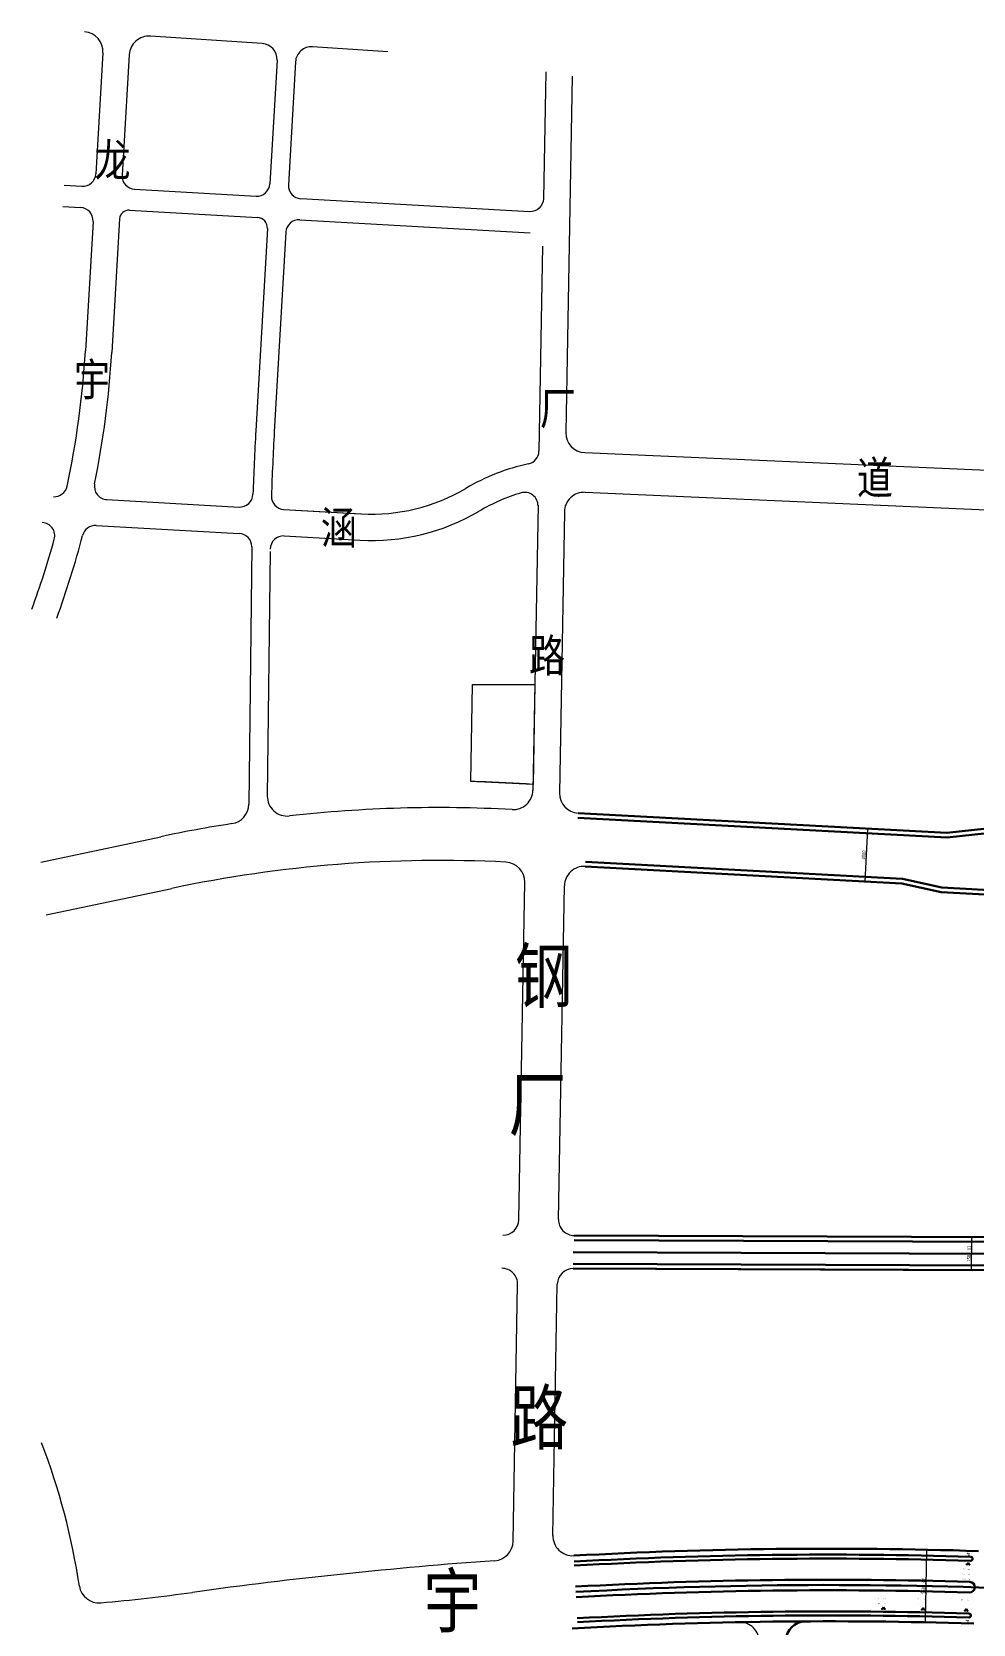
# Model space of a CAD drawing. Extents: x 0 to 531375, y 0 to 4335249.
# Drawn here: x 497319 to 498032, y 4327838 to 4329044 of the extents above; entities that cross this region are included whole.
import ezdxf

# ---------------------------------------------------------------- set-up
doc = ezdxf.new("R2010")
doc.units = 0
doc.header["$PDMODE"] = 1
doc.linetypes.add('DASHED', pattern=[19.05, 12.7, -6.35])
doc.linetypes.add('DASHED2', pattern=[9.525, 6.35, -3.175])
doc.layers.get('0').update_dxf_attribs({"lineweight": 15})
doc.layers.get('Defpoints').update_dxf_attribs({"color": 8, "lineweight": 15})
for name, color, linetype, lineweight in [('_平面辅助线', 7, 'Continuous', 15), ('PP-COM', 7, 'Continuous', 15), ('T', 7, 'DASHED2', 15), ('ZHILUBX', 7, 'Continuous', 15), ('ZHUCIBX', 7, 'Continuous', 15), ('标线-z', 7, 'Continuous', 15), ('路名', 7, 'Continuous', 15), ('路网', 7, 'Continuous', 15), ('道路中线_K', 7, 'Continuous', 15), ('道路偏置线', 3, 'Continuous', 30)]:
    doc.layers.add(name, color=color, linetype=linetype, lineweight=lineweight)
doc.layers.get('标线-z').off()
doc.styles.get("Standard").update_dxf_attribs({"font": '', "width": 0.7})
doc.styles.get('Standard').set_extended_font_data('仿宋_GB2312')
doc.dimstyles.new('ISO-25', dxfattribs={"dimscale": 0, "dimtxt": 3, "dimasz": 1.5, "dimexe": 1.25, "dimexo": 0.625, "dimtad": 1, "dimlfac": 100, "dimdsep": 46, "dimtxsty": 'Standard', "dimblk": 'ARCHTICK', "dimcen": 2.5, "dimclrd": 256, "dimclrt": 256, "dimadec": 0, "dimazin": 0, "dimtfac": 1, "dimtmove": 0, "dimatfit": 3, "dimfxl": 3.5, "dimfxlon": 1, "dimlwd": -1, "dimlwe": -1, "dimarcsym": 0})

# ---------------------------------------------------------------- blocks, each defined once
blk = doc.blocks.new('_ArchTick')
at = {"color": 0, "linetype": 'ByBlock', "const_width": 0.15}
blk.add_lwpolyline([(-0.5, -0.5), (0.5, 0.5)], dxfattribs=at)
blk = doc.blocks.new('*D25')
at = {"layer": '_平面辅助线', "color": 0}
for p, q in [((498030, 4328130.9), (498029.4, 4328130.9)), ((498030, 4328105.9), (498029.3, 4328105.9))]:
    blk.add_line(p, q, dxfattribs=at)
at = {"layer": '_平面辅助线'}
blk.add_line((498030.6, 4328105.9), (498030.7, 4328130.9), dxfattribs=at)
at = {"layer": 'Defpoints', "color": 0}
for p in [(498030.7, 4328130.9), (498030.7, 4328130.9), (498030.6, 4328105.9)]:
    blk.add_point(p, dxfattribs=at)
at = {"layer": '_平面辅助线', "xscale": 1.5, "yscale": 1.5, "zscale": 1.5}
for p, rotation in [((498030.7, 4328130.9), 89.86295893009864), ((498030.6, 4328105.9), 269.8629589300986)]:
    blk.add_blockref('_ArchTick', p, dxfattribs=dict(at, rotation=rotation))
at = {"layer": '_平面辅助线', "insert": (498028.6, 4328118.4), "char_height": 3, "attachment_point": 5, "rotation": 89.863}
blk.add_mtext('2500.01', dxfattribs=at)
blk = doc.blocks.new('*D26')
at = {"layer": '_平面辅助线', "color": 0}
for p, q in [((497996.8, 4327894.3), (497995.6, 4327894.3)), ((497995.7, 4327839.3), (497994.4, 4327839.3))]:
    blk.add_line(p, q, dxfattribs=at)
at = {"layer": '_平面辅助线'}
blk.add_line((497995.7, 4327839.3), (497996.8, 4327894.3), dxfattribs=at)
at = {"layer": 'Defpoints', "color": 0}
for p in [(497996.8, 4327894.3), (497996.8, 4327894.3), (497995.7, 4327839.3)]:
    blk.add_point(p, dxfattribs=at)
at = {"layer": '_平面辅助线', "xscale": 1.5, "yscale": 1.5, "zscale": 1.5}
for p, rotation in [((497996.8, 4327894.3), 88.79260198440149), ((497995.7, 4327839.3), 268.7926019844015)]:
    blk.add_blockref('_ArchTick', p, dxfattribs=dict(at, rotation=rotation))
at = {"layer": '_平面辅助线', "insert": (497994.2, 4327866.9), "char_height": 3, "attachment_point": 5, "rotation": 88.7926}
blk.add_mtext('5500.01', dxfattribs=at)
blk = doc.blocks.new('A$C7CA21273')
blk.add_hatch(color=256).paths.add_polyline_path([(30.1, 2.4), (18.1, 4.7), (18.1, 3.2), (0.1, 3.2), (0.1, 1.7), (18.1, 1.7), (18.1, 0.2)])
at = {"layer": '道路中线_K', "color": 0, "linetype": 'ByBlock', "const_width": 0.25}
blk.add_lwpolyline([(18.1, 1.7), (18.1, 0.2), (30.1, 2.4), (18.1, 4.7), (18.1, 3.2), (0.1, 3.2), (0.1, 1.7)], close=True, dxfattribs=at)
blk = doc.blocks.new('A$C03D12931')
at = {"layer": 'PP-COM'}
h = blk.add_hatch(color=255, dxfattribs=at)
edge = h.paths.add_edge_path()
edge.add_line((-0.8, 0.5), (-0.8, 0.7))
edge.add_line((-0.8, 0.7), (-1, 0.6))
edge.add_line((-1, 0.6), (-1.2, 0.6))
edge.add_line((-1.2, 0.6), (-1.4, 0.5))
edge.add_line((-1.4, 0.5), (-1.5, 0.6))
edge.add_ellipse((-1.5, 0.6), major_axis=(-0.0365, -0.007), ratio=1, start_angle=243.045, end_angle=380.1522)
edge.add_line((-1.6, 0.6), (-1.2, 0))
edge.add_line((-1.2, 0), (-1.2, 0))
edge.add_line((-1.2, 0), (-1.3, 0.4))
edge.add_line((-1.3, 0.4), (-1.1, 0.4))
edge.add_line((-1.1, 0.4), (-1, 0.4))
edge.add_line((-1, 0.4), (0.1, -1.3))
edge.add_line((0.1, -1.3), (0.1, -1.3))
edge.add_spline(control_points=[(0.1, -1.3), (0, -1.4), (0, -1.5), (-0.1, -1.7)], knot_values=[0, 0, 0, 0, 0.949803, 0.949803, 0.949803, 0.949803], degree=3, periodic=0)
edge.add_line((-0.1, -1.7), (-0.4, -1.4))
edge.add_ellipse((-0.4, -1.6), major_axis=(-0.106, -0.02), ratio=1, start_angle=253.5566, end_angle=375.3872)
edge.add_line((-0.5, -1.6), (0, -2))
edge.add_ellipse((0, -1.9), major_axis=(0.007, -0.0365), ratio=1, start_angle=-49.6998, end_angle=65.3968)
edge.add_line((0, -1.9), (0.1, -1.7))
edge.add_spline(control_points=[(0.1, -1.7), (0.1, -1.7), (0.2, -1.6), (0.2, -1.5), (0.2, -1.5), (0.3, -1.4), (0.3, -1.4), (0.4, -1.4), (0.4, -1.4), (0.5, -1.3), (0.6, -1.3), (0.8, -1.2), (0.9, -1.2), (1, -1.2), (1.1, -1.2), (1.1, -1.2)], knot_values=[0, 0, 0, 0, 0.472629, 0.472629, 1.015464, 1.015464, 1.324452, 1.324452, 1.633441, 1.633441, 2.514542, 2.514542, 3.395644, 3.395644, 3.871237, 3.871237, 3.871237, 3.871237], degree=3, periodic=0)
edge.add_line((1.1, -1.2), (1.1, -1))
edge.add_spline(control_points=[(1.1, -1), (1, -1), (0.8, -1), (0.6, -1.1)], knot_values=[2.402636, 2.402636, 2.402636, 2.402636, 3.877965, 3.877965, 3.877965, 3.877965], degree=3, periodic=0)
edge.add_line((0.6, -1.1), (0.4, -1.1))
edge.add_spline(control_points=[(0.4, -1.1), (0.4, -1.2), (0.3, -1.2), (0.3, -1.2)], knot_values=[1.467067, 1.467067, 1.467067, 1.467067, 1.885783, 1.885783, 1.885783, 1.885783], degree=3, periodic=0)
edge.add_line((0.3, -1.2), (-0.8, 0.5))
h = blk.add_hatch(color=255, dxfattribs=at)
edge = h.paths.add_edge_path()
edge.add_line((0.4, -1.1), (0.6, -1.1))
edge.add_line((0.6, -1.1), (0.6, 0.6))
edge.add_ellipse((0.5, 1), major_axis=(-0.376, -0.072), ratio=1, start_angle=92.2559, end_angle=204.9961)
edge.add_line((0.8, 1.2), (0.9, 1.3))
edge.add_line((0.9, 1.3), (0.9, 1.4))
edge.add_line((0.9, 1.4), (0.8, 1.3))
edge.add_ellipse((0.5, 1), major_axis=(-0.376, -0.072), ratio=1, start_angle=222.7551, end_angle=275.0085)
edge.add_line((0.4, 1.3), (0.3, 1.5))
edge.add_ellipse((-0.1, 2.2), major_axis=(-0.811, -0.155), ratio=1, start_angle=113.8106, end_angle=404.0184)
edge.add_line((-0.6, 1.5), (-1, 0.6))
edge.add_line((-1, 0.6), (-0.8, 0.7))
edge.add_line((-0.8, 0.7), (-0.5, 1.4))
edge.add_ellipse((-0.1, 2.2), major_axis=(-0.811, -0.155), ratio=1, start_angle=55.9563, end_angle=100.8802)
edge.add_line((0.2, 1.4), (0.3, 1.2))
edge.add_ellipse((0.5, 1), major_axis=(-0.376, -0.072), ratio=1, start_angle=303.1553, end_angle=354.9777)
edge.add_line((0.1, 0.9), (-0.8, 0.7))
edge.add_line((-0.8, 0.7), (-0.8, 0.5))
edge.add_line((-0.8, 0.5), (0.2, 0.7))
edge.add_ellipse((0.5, 1), major_axis=(0.072, -0.376), ratio=1, start_angle=-66.6903, end_angle=-56.7863)
edge.add_line((0.2, 0.7), (0.1, 0.6))
edge.add_line((0.1, 0.6), (0.2, 0.5))
edge.add_line((0.2, 0.5), (0.3, 0.6))
edge.add_ellipse((0.5, 1), major_axis=(-0.376, -0.072), ratio=1, start_angle=50.9727, end_angle=64.1147)
edge.add_line((0.4, 0.6), (0.4, -1.1))
edge = h.paths.add_edge_path(flags=16)
edge.add_ellipse((0.5, 1), major_axis=(-0.193, -0.037), ratio=1, start_angle=111.8747, end_angle=291.8747, ccw=False)
edge.add_ellipse((0.5, 1), major_axis=(-0.193, -0.037), ratio=1, start_angle=-68.1253, end_angle=111.8747, ccw=False)
edge = h.paths.add_edge_path(flags=16)
edge.add_line((-0.4, 1.6), (-0.2, 2))
edge.add_line((-0.2, 2), (0.1, 1.6))
edge.add_ellipse((-0.1, 2.2), major_axis=(-0.629, -0.12), ratio=1, start_angle=57.2127, end_angle=98.8288, ccw=False)
edge = h.paths.add_edge_path(flags=16)
edge.add_line((0.2, 1.6), (0, 2.1))
edge.add_ellipse((-0.2, 2), major_axis=(-0.183, -0.035), ratio=1, start_angle=197.886, end_angle=313.0466)
edge.add_line((-0.3, 2.1), (-0.5, 1.6))
edge.add_ellipse((-0.1, 2.2), major_axis=(-0.629, -0.12), ratio=1, start_angle=115.5416, end_angle=401.4223, ccw=False)
h = blk.add_hatch(color=255, dxfattribs=at)
edge = h.paths.add_edge_path()
edge.add_ellipse((2, -1.1), major_axis=(-0.82, -0.156), ratio=1, start_angle=111.8747, end_angle=291.8747)
edge.add_ellipse((2, -1.1), major_axis=(-0.82, -0.156), ratio=1, start_angle=291.8747, end_angle=342.6941)
edge.add_line((1.1, -1), (1.1, -1.2))
edge.add_spline(control_points=[(1.1, -1.2), (1.1, -1.2), (1.1, -1.2), (1.1, -1.2)], knot_values=[3.86447, 3.86447, 3.86447, 3.86447, 3.871237, 3.871237, 3.871237, 3.871237], degree=3, periodic=0)
edge.add_ellipse((2, -1.1), major_axis=(-0.82, -0.156), ratio=1, start_angle=355.3885, end_angle=471.8747)
edge = h.paths.add_edge_path(flags=16)
edge.add_line((1.3, -1.2), (1.3, -1))
edge.add_ellipse((2, -1.1), major_axis=(0.12, -0.629), ratio=1, start_angle=-91.8999, end_angle=251.3711, ccw=False)
at = {"layer": 'PP-COM', "color": 255}
for p, q in [((-1.2, 0), (-1.6, 0.6)), ((-1.2, 0), (-1.6, 0.6)), ((-1.5, 0.6), (-1.4, 0.5)), ((-1.5, 0.6), (-1.4, 0.5)), ((-1.4, 0.5), (-1.2, 0.6)), ((-1.4, 0.5), (-1.2, 0.6)), ((-1.2, 0), (-1.3, 0.4)), ((-1.3, 0.4), (-1.1, 0.4)), ((-1.3, 0.4), (-1.1, 0.4)), ((-1.2, 0), (-1.3, 0.4)), ((-1.2, 0.6), (-1, 0.6)), ((-1.2, 0.6), (-1, 0.6)), ((-1.2, 0), (-1.2, 0)), ((-1.2, 0), (-1.2, 0)), ((-1.1, 0.4), (-1, 0.4)), ((-1.1, 0.4), (-1, 0.4)), ((-1, 0.6), (-0.6, 1.5)), ((-1, 0.6), (-0.6, 1.5)), ((-0.8, 0.7), (-1, 0.6)), ((0.1, -1.3), (-1, 0.4)), ((0.1, -1.3), (-1, 0.4)), ((-0.8, 0.7), (-0.5, 1.4)), ((-0.8, 0.7), (-0.5, 1.4)), ((-0.8, 0.7), (0.1, 0.9)), ((-0.8, 0.7), (0.1, 0.9)), ((-0.8, 0.5), (0.2, 0.7)), ((-0.8, 0.5), (0.2, 0.7)), ((-0.8, 0.7), (-0.8, 0.5)), ((0.3, -1.2), (-0.8, 0.5)), ((0.3, -1.2), (-0.8, 0.5)), ((-0.2, 2), (0.1, 1.6)), ((-0.2, 2), (0.1, 1.6)), ((0, 2.1), (0.2, 1.6)), ((0, 2.1), (0.2, 1.6)), ((0.3, 0.4), (0, 0.7)), ((0.3, 0.4), (0, 0.7)), ((0.1, 0.6), (0.2, 0.7)), ((0.1, 0.6), (0.2, 0.7)), ((0.2, 1.4), (0.3, 1.2)), ((0.2, 1.4), (0.3, 1.2)), ((0.2, 0.5), (0.3, 0.6)), ((0.2, 0.5), (0.3, 0.6)), ((0.3, 1.5), (0.4, 1.3)), ((0.3, 1.5), (0.4, 1.3)), ((0.4, -1.1), (0.4, 0.6)), ((0.4, -1.1), (0.4, 0.6)), ((0.6, -1.1), (0.6, 0.6)), ((0.6, -1.1), (0.6, 0.6)), ((1, 1.2), (0.7, 1.5)), ((1, 1.2), (0.7, 1.5)), ((0.8, 1.3), (0.9, 1.4)), ((0.8, 1.3), (0.9, 1.4)), ((0.8, 1.2), (0.9, 1.3)), ((0.8, 1.2), (0.9, 1.3)), ((0, -2), (-0.5, -1.6)), ((0, -2), (-0.5, -1.6)), ((-0.1, -1.7), (-0.4, -1.4)), ((-0.1, -1.7), (-0.4, -1.4)), ((0.1, -1.7), (0, -1.9)), ((0.1, -1.7), (0, -1.9)), ((0.1, -1.3), (0.1, -1.3)), ((0.1, -1.3), (0.1, -1.3)), ((0.4, -1.1), (0.6, -1.1))]:
    blk.add_line(p, q, dxfattribs=at)
at = {"layer": 'PP-COM', "color": 7, "true_color": 0xffffff}
for p, q in [((-0.5, 1.6), (-0.3, 2.1)), ((-0.5, 1.6), (-0.3, 2.1)), ((-0.4, 1.6), (-0.2, 2)), ((-0.4, 1.6), (-0.2, 2))]:
    blk.add_line(p, q, dxfattribs=at)
at = {"layer": 'PP-COM', "color": 255}
for centre, major_axis, start_param, end_param in [((-1.5, 0.6), (0.013, -0.0348), 2.5029, 4.895872), ((-1.5, 0.6), (0.013, -0.0349), 2.5029, 4.895872), ((-0.1, 2.2), (0.288, -0.773), 0.247333, 5.312415), ((-0.1, 2.2), (0.288, -0.774), 0.247333, 5.312415), ((-0.1, 2.2), (0.223, -0.599), 0.277545, 5.267105), ((-0.1, 2.2), (0.223, -0.6), 0.277545, 5.267105), ((-0.1, 2.2), (0.288, -0.773), -0.762414, 0.021655), ((-0.1, 2.2), (0.288, -0.774), -0.762414, 0.021655), ((-0.1, 2.2), (0.223, -0.599), -0.740487, -0.014148), ((-0.1, 2.2), (0.223, -0.6), -0.740487, -0.014148), ((0.5, 1), (0.133, -0.358), 3.552022, 4.456493), ((0.5, 1), (0.134, -0.358), 3.552022, 4.456493), ((0.5, 1), (-0.358, -0.133), 0.238591, 0.411449), ((0.5, 1), (0.134, -0.358), -1.332205, -1.159347), ((0.5, 1), (0.069, -0.184), 4.544149275566745, 10.82733458274633), ((0.5, 1), (0.069, -0.184), 4.544149275566579, 10.82733458274616), ((0.5, 1), (0.133, -0.358), -0.849394, -0.620023), ((0.5, 1), (0.134, -0.358), -0.849394, -0.620023), ((0.5, 1), (0.133, -0.358), 2.148774, 3.060767), ((0.5, 1), (0.134, -0.358), 2.148774, 3.060767), ((0.5, 1), (0.133, -0.358), -0.128867, 1.838821), ((0.5, 1), (0.134, -0.358), -0.128867, 1.838821), ((-0.4, -1.6), (0.038, -0.101), 2.686361, 4.812707), ((-0.4, -1.6), (0.038, -0.101), 2.686361, 4.812707), ((0, -1.9), (0.013, -0.0348), -1.035664, 0.973151), ((0, -1.9), (0.013, -0.0349), -1.035664, 0.973151), ((2, -1.1), (0.291, -0.782), 4.544149275565879, 10.82733458274546), ((2, -1.1), (0.288, -0.773), 4.478969, 10.53653), ((2, -1.1), (0.223, -0.599), 4.51099, 10.502199), ((2, -1.1), (0.223, -0.6), 4.51099, 10.502199)]:
    blk.add_ellipse(centre, major_axis=major_axis, ratio=1, start_param=start_param, end_param=end_param, dxfattribs=at)
at = {"layer": 'PP-COM', "color": 7, "true_color": 0xffffff}
blk.add_ellipse((-0.2, 2), major_axis=(0.065, -0.174), ratio=1, start_param=1.714726, end_param=3.724658, dxfattribs=at)
blk.add_ellipse((-0.2, 2), major_axis=(0.065, -0.174), ratio=1, start_param=1.714726, end_param=3.724658, dxfattribs=at)
at = {"layer": 'PP-COM', "color": 255}
for points in [[(-0.1, -1.7), (0, -1.5), (0, -1.4), (0.1, -1.3)], [(-0.1, -1.7), (0, -1.5), (0, -1.4), (0.1, -1.3)], [(0.3, -1.2), (0.3, -1.2), (0.4, -1.2), (0.4, -1.1)], [(0.3, -1.2), (0.3, -1.2), (0.4, -1.2), (0.4, -1.1)], [(0.6, -1.1), (0.8, -1), (1, -1), (1.1, -1)], [(0.6, -1.1), (0.8, -1), (1, -1), (1.1, -1)]]:
    blk.add_open_spline(points, degree=3, dxfattribs=at)
blk.add_open_spline([(0.1, -1.7), (0.1, -1.7), (0.2, -1.6), (0.2, -1.5), (0.2, -1.5), (0.3, -1.4), (0.3, -1.4), (0.4, -1.4), (0.4, -1.4), (0.5, -1.3), (0.6, -1.3), (0.8, -1.2), (0.9, -1.2), (1, -1.2), (1.1, -1.2), (1.1, -1.2)], degree=3, knots=[0, 0, 0, 0, 0.472629, 0.472629, 1.015464, 1.015464, 1.324452, 1.324452, 1.633441, 1.633441, 2.514542, 2.514542, 3.395644, 3.395644, 3.871237, 3.871237, 3.871237, 3.871237], dxfattribs=at)
blk.add_open_spline([(0.1, -1.7), (0.1, -1.7), (0.2, -1.6), (0.2, -1.5), (0.2, -1.5), (0.3, -1.4), (0.3, -1.4), (0.4, -1.4), (0.4, -1.4), (0.5, -1.3), (0.6, -1.3), (0.8, -1.2), (0.9, -1.2), (1, -1.2), (1.1, -1.2), (1.1, -1.2)], degree=3, knots=[0, 0, 0, 0, 0.472629, 0.472629, 1.015464, 1.015464, 1.324452, 1.324452, 1.633441, 1.633441, 2.514542, 2.514542, 3.395644, 3.395644, 3.871237, 3.871237, 3.871237, 3.871237], dxfattribs=at)
blk = doc.blocks.new('右侧人行道1')
at = {"layer": 'PP-COM'}
h = blk.add_hatch(color=255, dxfattribs=at)
edge = h.paths.add_edge_path()
edge.add_ellipse((573, 295), major_axis=(3.91, 3.87), ratio=1, start_angle=0.0447, end_angle=70.5296)
edge.add_line((571, 300), (568, 297))
edge.add_line((568, 297), (566, 292))
edge.add_ellipse((567, 292), major_axis=(-0.583, 0.589), ratio=1, start_angle=30.2324, end_angle=201.8223)
edge.add_line((568, 292), (569, 296))
edge.add_line((569, 296), (571, 298))
edge.add_line((571, 298), (571, 278))
edge.add_ellipse((573, 278), major_axis=(0.871, 0.862), ratio=1, start_angle=146.8812, end_angle=315.2216)
edge.add_line((574, 278), (574, 290))
edge.add_line((574, 290), (574, 290))
edge.add_line((574, 290), (574, 277))
edge.add_ellipse((576, 278), major_axis=(0.986, 0.976), ratio=1, start_angle=163.5104, end_angle=285.8925)
edge.add_line((577, 277), (576, 296))
edge.add_line((576, 296), (579, 291))
edge.add_ellipse((579, 292), major_axis=(0.812, 0.804), ratio=1, start_angle=206.5438, end_angle=316.2898)
edge.add_line((580, 292), (577, 299))
h = blk.add_hatch(color=255, dxfattribs=at)
edge = h.paths.add_edge_path()
edge.add_ellipse((573, 304), major_axis=(1.56, 1.55), ratio=1, start_angle=136.8201, end_angle=316.8201)
edge.add_ellipse((573, 304), major_axis=(1.56, 1.55), ratio=1, start_angle=316.8201, end_angle=496.8201)
h = blk.add_hatch(color=255, dxfattribs=at)
edge = h.paths.add_edge_path()
edge.add_ellipse((586, 292), major_axis=(1.22, 1.21), ratio=1, start_angle=91.8201, end_angle=451.8201)
edge = h.paths.add_edge_path()
edge.add_line((591, 286), (588, 290))
edge.add_line((585, 290), (588, 290))
edge.add_line((583, 289), (585, 290))
edge.add_line((584, 288), (584, 278))
edge.add_line((583, 287), (584, 288))
edge.add_ellipse((587, 278), major_axis=(0.617, 0.611), ratio=1, start_angle=134.4634, end_angle=321.7058)
edge.add_ellipse((585, 278), major_axis=(-0.574, 0.58), ratio=1, start_angle=56.0481, end_angle=228.1671)
edge.add_line((583, 288), (583, 287))
edge.add_line((586, 284), (586, 278))
edge.add_line((586, 284), (586, 284))
edge.add_line((586, 278), (586, 284))
edge.add_ellipse((591, 286), major_axis=(0.475, 0.47), ratio=1, start_angle=208.215, end_angle=358.7915)
edge.add_line((588, 288), (590, 285))
edge.add_line((588, 278), (588, 288))
edge.add_ellipse((580, 290), major_axis=(0.395, 0.39), ratio=1, start_angle=359.6514, end_angle=539.3072)
edge.add_line((580, 290), (583, 288))
edge.add_line((581, 291), (583, 289))
h = blk.add_hatch(color=255, dxfattribs=at)
edge = h.paths.add_edge_path()
edge.add_line((588, 288), (590, 285))
edge.add_ellipse((591, 286), major_axis=(0.475, 0.47), ratio=1, start_angle=208.215, end_angle=356.8091)
edge.add_line((591, 286), (588, 290))
edge.add_line((588, 290), (585, 290))
edge.add_line((585, 290), (583, 289))
edge.add_line((583, 289), (581, 291))
edge.add_ellipse((580, 290), major_axis=(0.395, 0.39), ratio=1, start_angle=9.7814, end_angle=179.3072)
edge.add_line((580, 290), (583, 288))
edge.add_line((583, 288), (583, 287))
edge.add_line((583, 287), (584, 288))
edge.add_line((584, 288), (584, 278))
edge.add_ellipse((585, 278), major_axis=(-0.574, 0.58), ratio=1, start_angle=56.0481, end_angle=225.473)
edge.add_line((586, 278), (586, 284))
edge.add_line((586, 284), (586, 284))
edge.add_line((586, 284), (586, 278))
edge.add_ellipse((587, 278), major_axis=(-0.611, 0.617), ratio=1, start_angle=44.4634, end_angle=221.9343)
edge.add_line((588, 278), (588, 288))
h = blk.add_hatch(color=255, dxfattribs=at)
edge = h.paths.add_edge_path()
edge.add_ellipse((586, 292), major_axis=(1.22, 1.21), ratio=1, start_angle=136.8201, end_angle=316.8201)
edge.add_ellipse((586, 292), major_axis=(1.22, 1.21), ratio=1, start_angle=316.8201, end_angle=496.8201)
blk = doc.blocks.new('A$C5E9C554D')
blk.add_hatch(color=256).paths.add_polyline_path([(6, 36), (9, 36), (5, 60), (0, 36), (3, 36), (3, 0), (6, 0), (6, 6), (12, 12), (12, 3), (16, 18), (12, 34), (12, 24), (6, 18)])
at = {"layer": 'T', "color": 0, "linetype": 'ByBlock', "const_width": 0.167}
for points in [[(6, 6), (6, 0), (3, 0), (3, 36), (0, 36), (5, 60), (9, 36), (6, 36), (6, 18)], [(6, 18), (12, 24)], [(12, 12), (6, 6)], [(12, 24), (12, 34), (16, 18), (12, 3), (12, 12)]]:
    blk.add_lwpolyline(points, dxfattribs=at)
blk = doc.blocks.new('*D27')
at = {"layer": '_平面辅助线'}
blk.add_line((497949.9, 4328400.3), (497952, 4328440.2), dxfattribs=at)
at = {"layer": '_平面辅助线', "color": 0}
for p, q in [((497951.4, 4328440.2), (497950.8, 4328440.3)), ((497949.3, 4328400.3), (497948.6, 4328400.3))]:
    blk.add_line(p, q, dxfattribs=at)
at = {"layer": 'Defpoints', "color": 0}
for p in [(497952, 4328440.2), (497952, 4328440.2), (497949.9, 4328400.3)]:
    blk.add_point(p, dxfattribs=at)
at = {"layer": '_平面辅助线', "xscale": 1.5, "yscale": 1.5, "zscale": 1.5}
for p, rotation in [((497952, 4328440.2), 86.92126789116725), ((497949.9, 4328400.3), 266.9212678911672)]:
    blk.add_blockref('_ArchTick', p, dxfattribs=dict(at, rotation=rotation))
at = {"layer": '_平面辅助线', "insert": (497948.9, 4328420.3), "char_height": 3, "attachment_point": 5, "rotation": 86.9213}
blk.add_mtext('4000', dxfattribs=at)

msp = doc.modelspace()

# ---------------------------------------------------------------- linework, layer by layer
at = {"color": 7}
msp.add_lwpolyline([(497652.9443, 4328549.33188), (497700.0648, 4328549.35616), (497698.72963, 4328473.74211), (497651.66989, 4328475.89271), (497652.9443, 4328549.33188)], dxfattribs=at)
msp.add_lwpolyline([(497698.72963, 4328473.74211, 0.0103107632), (497657.55655, 4328475.72388, -0.0005988403), (497651.66989, 4328475.89271), (497652.9443, 4328549.33188), (497700.0648, 4328549.35616)], format="xyb", close=True, dxfattribs=at)
at = {"color": 7, "linetype": 'Continuous'}
for points in [[(497355.3705, 4327866.82433, 0.0545257111), (497326.79804, 4327975.10828)], [(497713.69169, 4327905.04099, 0.4356128405), (497729.5117, 4327889.79871)], [(497669.68972, 4327886.00343, 0.3882296307), (497683.61033, 4327900.6999)], [(497355.3705, 4327866.82433, 0.3968993961), (497371.54596, 4327854.11182)], [(497371.54596, 4327854.11182, 0.0118894148), (497441.1155, 4327862.0312)]]:
    msp.add_lwpolyline(points, format="xyb", dxfattribs=at)
at = {"color": 7}
msp.add_lwpolyline([(497669.68972, 4327886.00343, 0.0163157395), (497441.1155, 4327862.0312)], format="xyb", dxfattribs=at)
at = {"layer": 'ZHILUBX', "color": 7, "ltscale": 20}
for points in [[(497504.97797, 4329021.99166, 0.4117174683), (497493.78569, 4329034.65173)], [(497531.70508, 4329032.15592, 0.4167140699), (497518.93656, 4329020.86777)], [(497357.26297, 4328926.57414, 0.4135921794), (497367.81275, 4328935.96979)], [(497387.78313, 4328934.87798, 0.4148352178), (497397.19874, 4328924.30579)], [(497489.07417, 4328919.08725, 0.4140802968), (497499.62492, 4328928.49954)], [(497513.60293, 4328927.7147, 0.4143468418), (497523.0195, 4328917.15915)], [(497365.69496, 4328900.03201, 0.4148352175), (497356.27936, 4328910.6042)], [(497393.2263, 4328908.50561, 0.4135921807), (497385.84145, 4328901.92866)], [(497497.68142, 4328894.55599, 0.4143468404), (497490.14817, 4328903.00043)], [(497522.0958, 4328901.1858, 0.4140802971), (497511.54506, 4328891.77351)], [(497488.92018, 4328741.53883, 0.0060022163), (497486.74348, 4328693.40393)], [(497502.8973, 4328740.73855, 0.0060986415), (497500.71044, 4328692.17116)], [(497695.30951, 4328716.47856, 0.3479078692), (497703.18522, 4328726.07412)], [(497695.30951, 4328716.47856, 0.0801729549), (497647.84898, 4328697.85682)], [(497335.78548, 4328691.57664, 0.3700512499), (497346.12482, 4328699.48856)], [(497366.92572, 4328701.29911, 0.457207443), (497376.16951, 4328689.32588)], [(497476.1925, 4328683.75121, 0.4208163805), (497486.74348, 4328693.40393)], [(497500.71044, 4328692.17116, 0.4075289901), (497510.14859, 4328681.8587)], [(497568.81196, 4328678.58917, 0.1484730253), (497647.84898, 4328697.85682)], [(497689.62269, 4328694.39264, 0.0617683628), (497658.02703, 4328680.64031)], [(497702.45334, 4328684.62553, 0.5065831173), (497689.62269, 4328694.39264)], [(497567.69901, 4328658.62013, 0.1484730252), (497658.02703, 4328680.64031)], [(497336.36562, 4328659.3812, 0.4780464599), (497327.28066, 4328672.01958)], [(497368.0886, 4328669.7452, 0.3565140543), (497357.85955, 4328662.29869)], [(497485.81711, 4328653.59206, 0.4018682084), (497476.37447, 4328663.71)], [(497510.35279, 4328661.81626, 0.4268822728), (497499.7971, 4328651.95791)], [(497470.84912, 4328444.03311, 0.3663671607), (497483.54114, 4328458.67974)], [(497497.61491, 4328464.92279, 0.450748838), (497514.28217, 4328449.8409)]]:
    msp.add_lwpolyline(points, format="xyb", dxfattribs=at)
for points in [[(497504.97797, 4329021.99166), (497499.62492, 4328928.49954)], [(497518.93656, 4329020.86777), (497513.60293, 4328927.7147)], [(497343.76116, 4328927.34105), (497357.26297, 4328926.57414)], [(497397.19874, 4328924.30579), (497489.07417, 4328919.08725)], [(497342.85381, 4328911.36678), (497356.27936, 4328910.6042)], [(497393.2263, 4328908.50561), (497490.14817, 4328903.00043)], [(497497.68142, 4328894.55599), (497488.92018, 4328741.53883)], [(497511.54506, 4328891.77351), (497502.8973, 4328740.73855)], [(497522.0958, 4328901.1858), (497696.49177, 4328891.28009)], [(497376.16951, 4328689.32588), (497476.1925, 4328683.75121)], [(497510.14859, 4328681.8587), (497568.81196, 4328678.58917)], [(497510.14859, 4328681.8587), (497568.20672, 4328678.6229)], [(497368.0886, 4328669.7452), (497476.37447, 4328663.71)], [(497485.81726, 4328653.84769), (497483.54114, 4328458.67974)], [(497510.35279, 4328661.81626), (497567.69901, 4328658.62013)], [(497499.77398, 4328650.05419), (497497.61491, 4328464.92279)]]:
    msp.add_lwpolyline(points, dxfattribs=at)
at = {"layer": 'ZHUCIBX', "color": 7}
for points in [[(497373.21588, 4329027.65817, 0.4122049415), (497359.22699, 4329043.50821)], [(497409.12028, 4329040.2243, 0.4162250422), (497393.16108, 4329026.13908)], [(497708.25591, 4329013.24004), (497706.55903, 4328917.14157, -0.4257076838), (497695.99349, 4328907.3342), (497523.0195, 4328917.15915)], [(497346.12482, 4328699.48856, 0.0374954217), (497359.91252, 4328801.90689)], [(497366.92572, 4328701.29911, 0.0353508611), (497379.87791, 4328800.73034)], [(497723.43712, 4328740.1616, 0.4066981006), (497737.78425, 4328724.91087)], [(497738.02569, 4328694.8721, 0.4217691776), (497722.37747, 4328680.15102)], [(497319.42932, 4328606.32219, 0.0201880781), (497336.36562, 4328659.3812)], [(497338.22128, 4328599.47652, 0.0231885233), (497357.85955, 4328662.29869)], [(497718.61786, 4328467.23425, 0.4036855403), (497732.80992, 4328451.99105)], [(497669.68972, 4327886.00343, 0.0163157395), (497441.1155, 4327862.0312)], [(497869.98442, 4327824.16858, 0.4251655798), (497854.69288, 4327839.43054)]]:
    msp.add_lwpolyline(points, format="xyb", dxfattribs=at)
for points in [[(497493.78569, 4329034.65173), (497409.12028, 4329040.2243)], [(497373.21588, 4329027.65817), (497367.81275, 4328935.96979)], [(497393.16108, 4329026.13908), (497387.78313, 4328934.87798)], [(497588.78803, 4329028.39879), (497531.70508, 4329032.15592)], [(497728.20241, 4329010.03219), (497723.43712, 4328740.1616)], [(497365.69496, 4328900.03201), (497359.91252, 4328801.90689)], [(497385.84145, 4328901.92866), (497379.87791, 4328800.73034)], [(497705.92297, 4328881.11974), (497703.18522, 4328726.0741)], [(497737.78425, 4328724.91087), (498117.3731, 4328708.43274)], [(497738.02569, 4328694.8721), (498110.82611, 4328678.68866)], [(497702.46426, 4328685.24416), (497698.64676, 4328469.04857)], [(497722.37747, 4328680.15102), (497718.61421, 4328467.02721)], [(497738.18056, 4328411.64433), (497977.85433, 4328398.75329)]]:
    msp.add_lwpolyline(points, dxfattribs=at)
at = {"layer": 'ZHUCIBX', "color": 7, "ltscale": 20}
for points in [[(497682.84454, 4328454.67843, 0.4249185631), (497698.65282, 4328469.3917)], [(497682.84454, 4328454.67843, 0.0414021131), (497514.28217, 4328449.8409)], [(497470.84912, 4328444.03311, 0.0134217333), (497416.99515, 4328434.16358)], [(497678.19492, 4328414.8683, 0.0649960384), (497425.25902, 4328395.02649)]]:
    msp.add_lwpolyline(points, format="xyb", dxfattribs=at)
for points in [[(497326.12049, 4328414.97523), (497416.99515, 4328434.16358)], [(497330.31991, 4328374.97991), (497425.25902, 4328395.02649)]]:
    msp.add_lwpolyline(points, dxfattribs=at)
at = {"layer": 'ZHUCIBX', "color": 7, "linetype": 'Continuous'}
for points in [[(497692.42009, 4328399.62337, 0.4043282839), (497678.19492, 4328414.8683)], [(497738.18056, 4328411.64433, 0.4248205498), (497722.37726, 4328396.93078)], [(497717.91752, 4328144.36275, 0.4182034611), (497729.86703, 4328132.15097)], [(497675.86241, 4328132.36983, 0.4102348883), (497687.90919, 4328144.15789)], [(497687.04402, 4328095.16094, 0.4182034601), (497675.09451, 4328107.37271)], [(497729.09913, 4328107.15385, 0.4102348903), (497717.05235, 4328095.36579)], [(497355.3705, 4327866.82433, 0.0545257111), (497326.79804, 4327975.10828)], [(497713.69169, 4327905.04099, 0.4356128405), (497729.5117, 4327889.79871)], [(497669.68972, 4327886.00343, 0.3882296307), (497683.61033, 4327900.6999)], [(497355.3705, 4327866.82433, 0.3968993961), (497371.54596, 4327854.11182)], [(497371.54596, 4327854.11182, 0.0118894148), (497441.1155, 4327862.0312)], [(497854.69288, 4327839.43054, 0.0091236425), (497728.24892, 4327834.64383)]]:
    msp.add_lwpolyline(points, format="xyb", dxfattribs=at)
at = {"layer": 'ZHUCIBX', "color": 7, "linetype": 'Continuous', "elevation": 0}
msp.add_lwpolyline([(497687.90919, 4328144.15789), (497692.42009, 4328399.62337)], dxfattribs=at)
at = {"layer": 'ZHUCIBX', "color": 7, "linetype": 'Continuous'}
for points in [[(497717.91752, 4328144.36275), (497722.37726, 4328396.93078)], [(497683.61033, 4327900.6999), (497687.04402, 4328095.16094)], [(497713.69169, 4327905.04099), (497717.05235, 4328095.36579)]]:
    msp.add_lwpolyline(points, dxfattribs=at)
at = {"layer": '路网', "color": 7}
for points in [[(497678.19492, 4328414.8683, 0.0649960384), (497425.25902, 4328395.02649)], [(497692.42009, 4328399.62337, 0.4043282839), (497678.19492, 4328414.8683)], [(497738.18056, 4328411.64433, 0.4248205498), (497722.37726, 4328396.93078)], [(497717.91752, 4328144.36275, 0.4182034611), (497729.86703, 4328132.15097)], [(497675.86241, 4328132.36983, 0.4102348883), (497687.90919, 4328144.15789)], [(497687.04402, 4328095.16094, 0.4182034601), (497675.09451, 4328107.37271)], [(497729.09913, 4328107.15385, 0.4102348903), (497717.05235, 4328095.36579)], [(497355.3705, 4327866.82433, 0.0545257111), (497326.79804, 4327975.10828)], [(497713.69169, 4327905.04099, 0.4356128405), (497729.5117, 4327889.79871)], [(497669.68972, 4327886.00343, 0.3882296307), (497683.61033, 4327900.6999)], [(497669.68972, 4327886.00343, 0.0163157395), (497441.1155, 4327862.0312)], [(497355.3705, 4327866.82433, 0.3968993961), (497371.54596, 4327854.11182)], [(497371.54596, 4327854.11182, 0.0118894148), (497441.1155, 4327862.0312)]]:
    msp.add_lwpolyline(points, format="xyb", dxfattribs=at)
at = {"layer": '路网', "color": 7, "elevation": 0}
msp.add_lwpolyline([(497687.90919, 4328144.15789), (497692.42009, 4328399.62337)], dxfattribs=at)
at = {"layer": '路网', "color": 7}
for points in [[(498007.53974, 4328392.1494), (497977.85433, 4328398.75329)], [(497330.31991, 4328374.97991), (497425.25902, 4328395.02649)], [(497717.91752, 4328144.36275), (497722.37726, 4328396.93078)], [(497683.61033, 4327900.6999), (497687.04402, 4328095.16094)], [(497713.69169, 4327905.04099), (497717.05235, 4328095.36579)]]:
    msp.add_lwpolyline(points, dxfattribs=at)
at = {"layer": '道路偏置线', "color": 1}
for p, q in [((498007.53974, 4328392.1494), (498062.47401, 4328389.19472)), ((497729.86703, 4328132.15097), (498048.83496, 4328130.85832)), ((497729.09913, 4328107.15385), (498046.0307, 4328105.86945))]:
    msp.add_line(p, q, dxfattribs=at)
at = {"layer": '道路偏置线', "color": 5}
for p, q in [((497729.85285, 4328128.651), (498049.7974, 4328127.35439)), ((497729.11331, 4328110.65382), (498047.07065, 4328109.36527))]:
    msp.add_line(p, q, dxfattribs=at)
for points in [[(497732.62194, 4328448.49611), (498011.9953, 4328433.46979)], [(498042.22058, 4328436.85133), (498011.9953, 4328433.46979)], [(497738.36854, 4328415.13928), (497978.33159, 4328402.23268)], [(498008.017, 4328395.62879), (497978.33159, 4328402.23268)], [(498008.017, 4328395.62879), (498057.65561, 4328392.95894)]]:
    msp.add_lwpolyline(points, dxfattribs=at)
at = {"layer": '道路偏置线', "color": 1}
for points in [[(497732.80992, 4328451.99105), (498011.89403, 4328436.9803)], [(498042.1193, 4328440.36184), (498011.89403, 4328436.9803)], [(497738.18056, 4328411.64433), (497977.85433, 4328398.75329)], [(498007.53974, 4328392.1494), (497977.85433, 4328398.75329)], [(497729.14978, 4328119.65375), (498046.87848, 4328118.36612)], [(497729.09913, 4328107.15385), (498041.02462, 4328105.88974)]]:
    msp.add_lwpolyline(points, dxfattribs=at)
for points in [[(498035.77233, 4327893.27828, 0.021747687), (497729.5117, 4327889.79871)], [(498479.43123, 4327822.9568, 0.0537634377), (497731.01931, 4327862.34007, 0.0537634377)], [(498032.2109, 4327838.36382, 0.0219272213), (497728.24892, 4327834.64383)], [(497904.92895, 4327840.05085, 0.4075634072), (497890.00781, 4327825.31585)]]:
    msp.add_lwpolyline(points, format="xyb", dxfattribs=at)
at = {"layer": '道路偏置线'}
for points in [[(498029.20531, 4327869.97237, 0.0213320185), (497730.80002, 4327866.33405)], [(498028.95859, 4327861.97617, 0.0213318013), (497731.23859, 4327858.34608)]]:
    msp.add_lwpolyline(points, format="xyb", dxfattribs=at)
at = {"layer": '道路偏置线', "color": 3}
for centre, radius, start, end in [((497922.62239, 4324372.59209), 3518.00396, 88.25432998, 93.14264436), ((497922.62239, 4324372.59209), 3515.00396, 88.25434841, 93.14264436), ((498029.8533, 4327887.45674), 1.50001, 268.2661892, 88.2661892), ((497922.62239, 4324372.59209), 3475.00396, 88.25459715, 93.14264436), ((497922.62239, 4324372.59209), 3472.00396, 88.25461603, 93.14264436), ((498028.55229, 4327844.47643), 1.5, 268.2661892, 88.2661892)]:
    msp.add_arc(centre, radius, start, end, dxfattribs=at)
at = {"layer": '道路偏置线'}
msp.add_arc((498029.08182, 4327865.97019), 4, 268.23273925, 88.23273925, dxfattribs=at)

# ---------------------------------------------------------------- block references
at = {"layer": '标线-z'}
for name, p, xscale, yscale, zscale, rotation in [('右侧人行道1', (498051.03313, 4327947.14705), -0.0937500001722617, 0.0937499996811449, -0.0938, 94.40863480924023), ('A$C03D12931', (498027.8441, 4327883.68706), -0.47999999996604, 0.4799999995713189, 0.48, 121.7253523953809), ('A$C03D12931', (497963.81037, 4327850.03912), -0.4799999999660401, 0.4799999995713194, 0.48, 121.7253523953809), ('A$C03D12931', (497993.79603, 4327849.5364), -0.4799999999660401, 0.4799999995713194, 0.48, 121.7253523953809), ('A$C03D12931', (498026.47221, 4327848.69006), -0.4799999999660399, 0.4799999995713194, 0.48, 121.7253523953809), ('右侧人行道1', (498050.41981, 4327896.48244), -0.0937500001722617, 0.093749999681144, -0.0938, 94.40863480924023)]:
    msp.add_blockref(name, p, dxfattribs=dict(at, xscale=xscale, yscale=yscale, zscale=zscale, rotation=rotation))
at = {"layer": '标线-z', "linetype": 'DASHED', "lineweight": 30}
for p, xscale, yscale, zscale, rotation in [((498029.56916, 4327879.8804), 0.2000000002090412, 0.2000000002090412, 0.2000000002090412, 176.9055786437052), ((498029.34643, 4327872.38371), 0.2000000002090412, 0.2000000002090412, 0.2000000002090412, 176.9055786437052), ((498029.4578, 4327876.13205), 0.2000000002090412, 0.2000000002090412, 0.2000000002090412, 176.9055786437052), ((497959.90773, 4327857.95533), -0.2000000002006539, 0.2000000000448864, 0.2000000000488683, 177.5968574334227), ((497989.90491, 4327857.45237), -0.2000000002006539, 0.2000000000448864, 0.2000000000488683, 177.5968574334227), ((498022.68084, 4327856.7334), -0.2000000002006539, 0.2000000000448864, 0.2000000000488683, 177.5968574334227), ((497959.86321, 4327854.20559), -0.2000000002006539, 0.2000000000448864, 0.2000000000488683, 177.5968574334227)]:
    msp.add_blockref('A$C7CA21273', p, dxfattribs=dict(at, xscale=xscale, yscale=yscale, zscale=zscale, rotation=rotation))
at = {"layer": '标线-z', "lineweight": 40, "xscale": 0.1000000026393771, "yscale": 0.1000000026393771, "zscale": 0.1000000026393771, "rotation": 270.2625397764794}
for p in [(497989.93502, 4327854.03463), (498022.64354, 4327853.18747)]:
    msp.add_blockref('A$C5E9C554D', p, dxfattribs=at)

# ---------------------------------------------------------------- texts
at = {"layer": '路名', "color": 7, "width": 0.8}
for s, height, p in [('龙', 25, (497366.8133, 4328933.87192)), ('宇', 25, (497351.36653, 4328767.87193)), ('厂', 25, (497703.8992, 4328745.99773)), ('道', 25, (497943.79578, 4328693.39145)), ('涵', 25, (497538.11195, 4328655.5769)), ('路', 25, (497695.63944, 4328558.75719)), ('钢', 40, (497684.98886, 4328308.78981)), ('厂', 40, (497680.26212, 4328211.67404)), ('路', 40, (497681.62552, 4327974.41031)), ('宇', 40, (497615.91594, 4327835.70976))]:
    msp.add_text(s, height=height, dxfattribs=at).set_placement(p)

# ---------------------------------------------------------------- dimensions: what is measured, and where the dimension line sits
at = {"layer": '_平面辅助线'}
for p1, p2, picture, middle in [((497949.88093, 4328400.25786), (497952.02926, 4328440.20017), '*D27', (497948.90603, 4328420.33922)), ((498030.59332, 4328105.93201), (498030.65312, 4328130.93201), '*D25', (498028.5712, 4328118.43692)), ((497995.68794, 4327839.3261), (497996.84687, 4327894.31395), '*D26', (497994.21583, 4327866.86327))]:
    dim = msp.add_aligned_dim(p1=p1, p2=p2, distance=0, dimstyle='ISO-25', override={"dimscale": 1}, dxfattribs=at)
    dim.commit()
    dim.dimension.update_dxf_attribs({"geometry": picture, "text_midpoint": middle})

doc.saveas('drawing.dxf')
